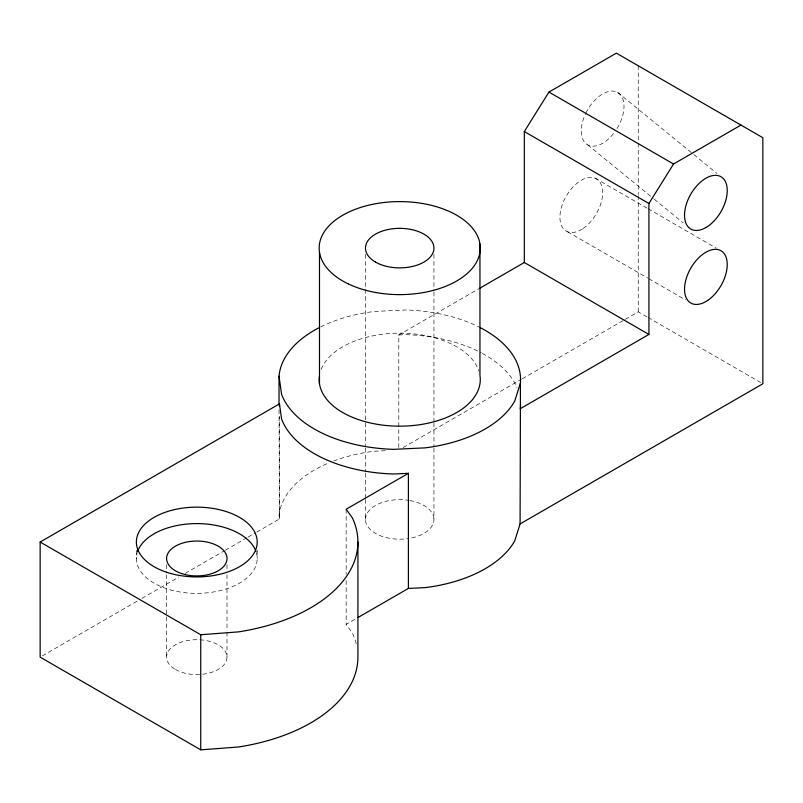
<?xml version="1.0" encoding="UTF-8"?>
<svg xmlns="http://www.w3.org/2000/svg" width="803" height="803" viewBox="0 0 803 803"><rect width="100%" height="100%" fill="white"/><g stroke="black" fill="none" stroke-linecap="round" stroke-linejoin="round"><path stroke-width="0.6" stroke-dasharray="4.01 3.01" d="M398.79 447.572L398.79 334.971L478.869 288.739M42.318 655.89L137.604 600.875M141.94 598.376L178.758 577.116M185.252 573.362L224.238 550.858M225.322 550.236L246.973 537.729M248.057 537.107L255.645 532.73M256.719 532.098L279.464 518.969L279.464 416.376M403.126 447.572L521.227 379.387M522.311 378.765L624.162 319.965M625.246 319.333L638.244 311.835L646.917 316.834M356.241 643.785A161.112 93.018 0 0 0 352.417 633.065L346.163 624.343L355.819 618.772M398.79 334.971L405.766 334.65A120.831 69.761 0 0 1 481.238 352.828M385.34 450.704L374.318 451.226A120.831 69.761 0 0 0 333.918 460.912M595.033 178.136L647.037 208.158M648.121 208.78L716.386 248.197M567.54 231.766L647.72 278.059M648.804 278.681L685.642 299.951M648.001 317.456L760.682 382.519M617.607 92.375L692.869 153.805M693.832 154.598L716.989 173.498M587.686 144.861L653.301 198.421M654.264 199.204L683.212 222.832M279.032 409.861L279.464 518.969M638.244 65.776L638.244 141.96M638.244 143.215L638.244 194.426M638.244 195.671L638.244 311.835M433.951 254.36L433.951 290.616M433.951 291.87L433.951 421.906M433.951 423.151L433.951 446.91M433.951 448.154L433.951 519.431A34.238 19.764 0 0 1 409.801 538.311M365.485 254.36L365.485 446.91M365.485 448.154L365.485 471.913M365.485 473.168L365.485 498.171M365.485 499.426L365.485 519.431A34.238 19.764 0 0 0 408.576 538.522M346.163 509.243L346.163 574.296M346.163 580.559L346.163 624.343M257.211 550.256L257.211 558.476M226.998 564.72L226.998 569.718M226.998 574.717L226.998 630.917M226.998 632.162L226.998 657.135M166.582 564.72L166.582 569.718M166.582 574.717L166.582 657.135M136.38 550.256L136.38 558.476M279.032 515.938A120.831 69.761 0 0 1 329.35 462.719M409.801 500.54A34.238 19.764 0 0 1 433.951 519.431M365.485 519.431A34.238 19.764 0 0 1 408.576 500.329M320.698 326.881A120.831 69.761 0 0 1 374.318 311.454L405.766 309.978A120.831 69.761 0 0 1 479.08 327.052M321.11 369.51A80.551 46.504 0 0 1 401.169 333.155A80.551 46.504 0 0 1 478.919 371.147M482.292 353.39A120.831 69.761 0 0 1 517.022 387.578M256.398 552.785A60.416 34.88 0 0 1 196.795 593.357A60.416 34.88 0 0 1 137.183 552.785M585.819 113.143A30.213 17.445 -60 0 1 617.316 92.225A30.213 17.445 -60 0 1 616.734 129.022M613.502 133.589A30.213 17.445 -60 0 1 586.852 144.349A30.213 17.445 -60 0 1 585.337 114.156M175.435 669.471A30.213 17.445 0 0 0 225.974 661.652A30.213 17.445 0 0 0 188.976 640.292A30.213 17.445 0 0 0 175.435 669.471M583.129 228.453A30.213 17.445 -60 0 0 598.797 180.715A30.213 17.445 -60 0 0 561.929 205.678A30.213 17.445 -60 0 0 583.129 228.453"/><path stroke-width="1.2" d="M480.164 327.604A120.831 69.761 0 0 1 520.404 383.141L514.723 401.058A120.831 69.761 0 0 1 425.118 447.863L393.681 449.329A120.831 69.761 0 0 1 281.582 394.323L279.032 376.165A120.831 69.761 0 0 1 318.661 327.925M357.967 617.527L408.396 588.418L425.118 587.635A120.831 69.761 0 0 0 514.723 540.831L520.083 523.927L520.404 407.814A120.831 69.761 0 0 0 520.555 404.18M740.968 125.087L673.536 164.013L648.924 203.49L648.924 334.439L524.319 262.501L524.319 131.551L548.941 92.074L616.373 53.149L762.85 137.714L762.85 383.774L520.083 523.927M357.907 542.035L357.907 657.135A161.112 93.018 0 0 1 238.491 746.991L200.74 749.851L40.15 657.135L40.15 542.035L279.464 403.869L281.582 418.985A120.831 69.761 0 0 0 393.681 474.001L408.396 473.308L408.396 588.418M479.953 288.116L524.319 262.501M408.396 473.308L346.163 509.243L352.417 517.955A161.112 93.018 0 0 1 238.491 631.881L200.74 634.751L40.15 542.035M520.083 408.827L648.924 334.439M548.941 92.074L673.536 164.013M524.319 131.551L648.924 203.49M520.404 383.141L520.404 407.814M479.953 243.971L479.953 375.523A80.551 46.504 0 0 1 400.567 426.162A80.551 46.504 0 0 1 319.353 376.487M319.484 252.252L319.484 383.794M279.464 403.869L279.464 406.368M279.032 376.165L279.032 404.873M200.74 634.751L200.74 749.851M137.544 551.661A60.416 34.88 0 0 1 196.795 523.596A60.416 34.88 0 0 1 256.047 551.661M706.088 227.44A30.213 17.445 -60 0 0 724.286 179.731A30.213 17.445 -60 0 0 687.288 201.503A30.213 17.445 -60 0 0 706.088 227.44M707.734 300.392A30.213 17.445 -60 0 0 723.393 252.654A30.213 17.445 -60 0 0 686.535 277.617A30.213 17.445 -60 0 0 707.734 300.392M181.689 573.583A30.213 17.445 0 0 0 226.998 558.476A30.213 17.445 0 0 0 181.689 543.37A30.213 17.445 0 0 0 181.689 573.583M166.582 572.238A60.416 34.88 0 0 0 257.211 542.035A60.416 34.88 0 0 0 166.582 511.822A60.416 34.88 0 0 0 166.582 572.238M375.513 262.089A34.238 19.764 0 0 0 432.787 253.226A34.238 19.764 0 0 0 390.86 229.016A34.238 19.764 0 0 0 375.513 262.089M348.05 283.79A80.551 46.504 0 0 0 479.08 256.097A80.551 46.504 0 0 0 372.03 204.434A80.551 46.504 0 0 0 348.05 283.79"/></g></svg>
